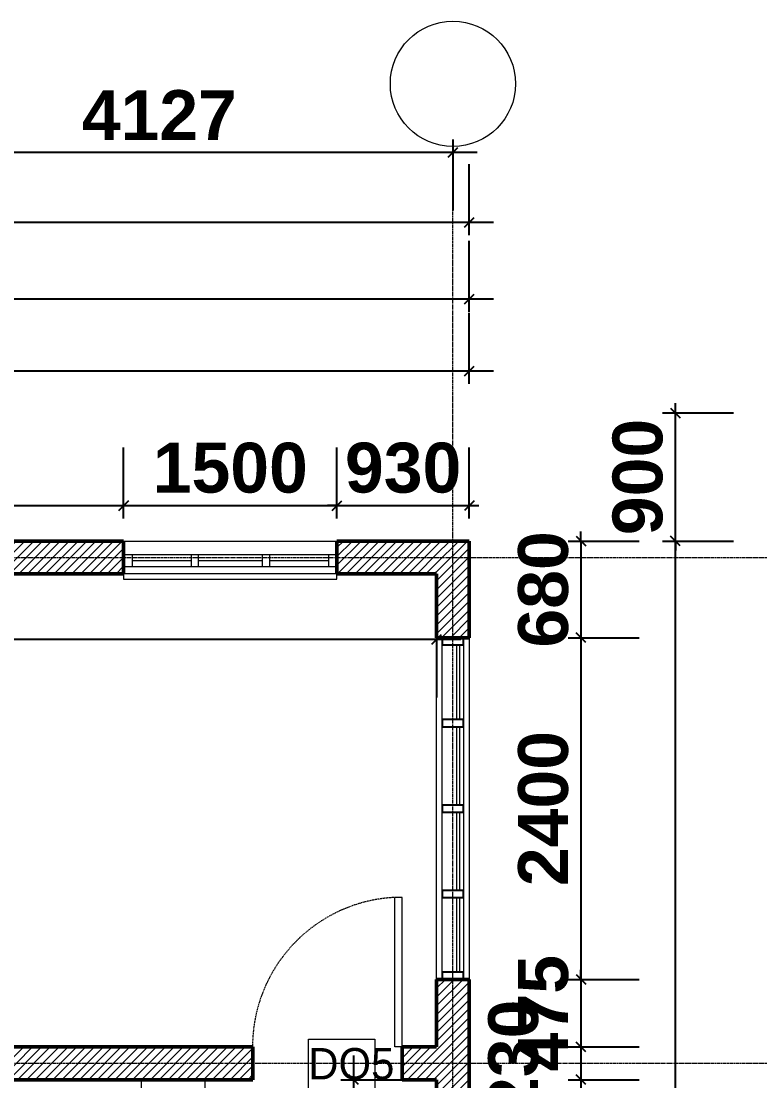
# Model space of a CAD drawing. Header units: inches. Extents: x 22 to 382261, y 22 to 371281.
# Drawn here: x 274833 to 280024, y 222899 to 230345 of the extents above; entities that cross this region are included whole.
import ezdxf

# ---------------------------------------------------------------- set-up
doc = ezdxf.new("R2010")
doc.units = ezdxf.units.IN
doc.header["$MEASUREMENT"] = 0
doc.linetypes.add('Dash', pattern=[6.35, 3.175, -3.175])
doc.linetypes.add('Grid Line 1_2_', pattern=[22.225, 12.7, -3.175, 3.175, -3.175])
for name, color, linetype, lineweight in [('A-ANNO-DIMS', 211, 'Continuous', 9), ('A-DOOR', 31, 'Continuous', 9), ('A-DOOR-HDLN', 31, 'Dash', 9), ('A-DOOR-IDEN', 31, 'Continuous', 9), ('A-GLAZ', 151, 'Continuous', 9), ('A-GLAZ-CURT', 52, 'Continuous', 9), ('A-GLAZ-CWMG', 51, 'Continuous', 9), ('A-GLAZ-SILL', 1, 'Continuous', 9), ('A-WALL-PATT', 111, 'Continuous', 9), ('I-WALL', 2, 'Continuous', 9), ('Q-CASE', 31, 'Continuous', 9), ('S-GRID', 1, 'Continuous', 9), ('S-GRID-IDEN', 1, 'Continuous', 9)]:
    doc.layers.add(name, color=color, linetype=linetype, lineweight=lineweight)
doc.styles.add('Arial_B', font='arialbd.ttf', dxfattribs={"height": 350.793651})
doc.styles.add('Tw Cen MT Condensed', font='TCCM____.TTF', dxfattribs={"height": 1.35})
doc.dimstyles.new('2', dxfattribs={"dimscale": 304.8, "dimtxt": 346.888196, "dimasz": 0.221354, "dimexe": 1.338583, "dimexo": 0.0625, "dimgap": 0.278871, "dimtad": 1, "dimdec": 0, "dimzin": 0, "dimdsep": 46, "dimtxsty": 'Arial_B', "dimblk1": 'OBLIQUE', "dimblk2": 'OBLIQUE', "dimsah": 1, "dimcen": 0.09, "dimdle": 0.557743, "dimazin": 0, "dimtfac": 1, "dimtdec": 4, "dimtix": 1, "dimtmove": 0, "dimatfit": 3, "dimfxl": 0.557743, "dimfxlon": 1, "dimtvp": 1, "dimtolj": 1, "dimtzin": 0, "dimarcsym": 2})
doc.dimstyles.new('2_1', dxfattribs={"dimscale": 304.8, "dimtxt": 204.05188, "dimasz": 0.130208, "dimexe": 0.787402, "dimexo": 0.0625, "dimgap": 0.164042, "dimtad": 1, "dimdec": 0, "dimzin": 0, "dimdsep": 46, "dimtxsty": 'Arial_B', "dimblk1": 'OBLIQUE', "dimblk2": 'OBLIQUE', "dimsah": 1, "dimcen": 0.09, "dimdle": 0.328084, "dimazin": 0, "dimtfac": 1, "dimtdec": 4, "dimtix": 1, "dimtmove": 1, "dimatfit": 3, "dimfxl": 0.328084, "dimfxlon": 1, "dimtvp": 1, "dimtolj": 1, "dimtzin": 0, "dimarcsym": 2})
pattern_1 = [(45, (255029.064, 214453.94), (-31.1127, 31.1127), [])]

# ---------------------------------------------------------------- blocks, each defined once
blk = doc.blocks.new('Casement - Plain-Triple _UK_ - W07 Casement - Plain-Triple _UK_-853037-02-FIRST FLOOR DIM - PART B')
at = {"layer": 'A-GLAZ'}
for p, q in [((-1275, 73.5), (-1275, -9.5)), ((225, 73.5), (-1275, 73.5)), ((-1215, -9.5), (-1215, 73.5)), ((-1215, 32), (-800, 32)), ((-800, -9.5), (-800, 73.5)), ((-750, -9.5), (-750, 73.5)), ((-750, 32), (-300, 32)), ((-300, -9.5), (-300, 73.5)), ((-250, -9.5), (-250, 73.5)), ((-250, 32), (165, 32)), ((165, -9.5), (165, 73.5)), ((225, -9.5), (225, 73.5)), ((-1275, -9.5), (225, -9.5))]:
    blk.add_line(p, q, dxfattribs=at)
at = {"layer": 'A-GLAZ-SILL'}
for p, q in [((225, 161), (-1275, 161)), ((-1275, 161), (-1275, 124.7)), ((225, 123.5), (225, 161))]:
    blk.add_line(p, q, dxfattribs=at)
blk = doc.blocks.new('System Panel - Glazed-442036-02-FIRST FLOOR DIM - PART B')
at = {"layer": 'A-GLAZ-CURT', "lineweight": 18}
for p, q in [((262.5, 49.5), (-262.5, 49.5)), ((-262.5, 49.5), (-262.5, 24.5)), ((-262.5, 24.5), (262.5, 24.5)), ((262.5, 24.5), (262.5, 49.5))]:
    blk.add_line(p, q, dxfattribs=at)
blk = doc.blocks.new('System Panel - Glazed-442047-02-FIRST FLOOR DIM - PART B')
at = {"layer": 'A-GLAZ-CURT', "lineweight": 18}
for p, q in [((275, 49.5), (-275, 49.5)), ((-275, 49.5), (-275, 24.5)), ((-275, 24.5), (275, 24.5)), ((275, 24.5), (275, 49.5))]:
    blk.add_line(p, q, dxfattribs=at)
blk = doc.blocks.new('Rectangular Mullion - 50 x 150mm-440587-02-FIRST FLOOR DIM - PART B')
at = {"layer": 'A-GLAZ-CWMG'}
for p, q in [((22763.3, 6383.2), (22763.3, 6908.2)), ((22913.3, 6908.2), (22913.3, 6383.2))]:
    blk.add_line(p, q, dxfattribs=at)
blk = doc.blocks.new('Rectangular Mullion - 50 x 150mm-441106-02-FIRST FLOOR DIM - PART B')
at = {"layer": 'A-GLAZ-CWMG'}
for p, q in [((22763.297347, 5783.191796), (22763.297347, 6333.191796)), ((22913.297347, 6333.191796), (22913.297347, 5783.191796))]:
    blk.add_line(p, q, dxfattribs=at)
blk = doc.blocks.new('Rectangular Mullion - 50 x 150mm-442040-02-FIRST FLOOR DIM - PART B')
at = {"layer": 'A-GLAZ-CWMG', "lineweight": 25}
for p, q in [((-50, 75), (0, 75)), ((-50, -75), (-50, 75)), ((0, 75), (0, -75)), ((0, -75), (-50, -75))]:
    blk.add_line(p, q, dxfattribs=at)
blk = doc.blocks.new('Rectangular Mullion - 50 x 150mm-442033-02-FIRST FLOOR DIM - PART B')
at = {"layer": 'A-GLAZ-CWMG', "lineweight": 25}
for p, q in [((-25, 75), (25, 75)), ((-25, -75), (-25, 75)), ((25, 75), (25, -75)), ((25, -75), (-25, -75))]:
    blk.add_line(p, q, dxfattribs=at)
blk = doc.blocks.new('Rectangular Mullion - 50 x 150mm-442043-02-FIRST FLOOR DIM - PART B')
at = {"layer": 'A-GLAZ-CWMG', "lineweight": 25}
for p, q in [((0, 75), (-50, 75)), ((-50, 75), (-50, -75)), ((0, -75), (0, 75)), ((-50, -75), (0, -75))]:
    blk.add_line(p, q, dxfattribs=at)
blk = doc.blocks.new('Rectangular Mullion - 50 x 150mm-V6-02-FIRST FLOOR DIM - PART B')
at = {"layer": 'A-GLAZ-CWMG', "lineweight": 25}
for p, q in [((-25, 75), (25, 75)), ((-25, -75), (-25, 75)), ((25, 75), (25, -75)), ((25, -75), (-25, -75))]:
    blk.add_line(p, q, dxfattribs=at)
blk = doc.blocks.new('Casework 30 - Casework 30-869156-02-FIRST FLOOR DIM - PART B')
at = {"layer": 'Q-CASE'}
for p, q in [((20646.2, 8453.2), (20646.2, 6090.5)), ((21096.2, 5879.2), (21096.2, 8453.2))]:
    blk.add_line(p, q, dxfattribs=at)
blk = doc.blocks.new('M_Single-Flush - 1050 DOORS-900124-02-FIRST FLOOR DIM - PART B')
at = {"layer": 'A-DOOR', "lineweight": 18}
for p, q in [((525, 1165.5), (474, 1165.5)), ((474, 115), (474, 1165.5)), ((525, 115), (525, 1165.5)), ((525, 115), (474, 115))]:
    blk.add_line(p, q, dxfattribs=at)
at = {"layer": 'A-DOOR-HDLN'}
blk.add_arc((525, 115), 1051.7, 92.77955, 180, dxfattribs=at)
blk = doc.blocks.new('_Oblique')
at = {"color": 0, "linetype": 'ByBlock', "lineweight": -2}
blk.add_line((-0.5, -0.5), (0.5, 0.5), dxfattribs=at)
blk = doc.blocks.new('*D4102')
at = {"layer": 'A-ANNO-DIMS', "color": 0, "lineweight": -2, "transparency": 16777216}
for p, q in [((272125.3, 226849.8), (272125.3, 227348.7)), ((275552.4, 226849.8), (275552.4, 227348.7)), ((271955.3, 226940.7), (275722.4, 226940.7))]:
    blk.add_line(p, q, dxfattribs=at)
at = {"layer": 'Defpoints', "color": 0, "transparency": 16777216}
for p in [(275552.4, 226940.7), (272125.3, 226830.7), (275552.4, 226830.7)]:
    blk.add_point(p, dxfattribs=at)
at = {"layer": 'A-ANNO-DIMS', "color": 0, "lineweight": -2, "transparency": 16777216, "xscale": 67.46874999999999, "yscale": 67.46874999999999, "zscale": 67.46874999999999, "rotation": 180}
blk.add_blockref('_Oblique', (272125.3, 226940.7), dxfattribs=at)
at = {"layer": 'A-ANNO-DIMS', "color": 0, "lineweight": -2, "transparency": 16777216, "xscale": 67.46874999999999, "yscale": 67.46874999999999, "zscale": 67.46874999999999}
blk.add_blockref('_Oblique', (275552.4, 226940.7), dxfattribs=at)
at = {"layer": 'A-ANNO-DIMS', "color": 0, "transparency": 16777216, "insert": (273838.8, 227204.8), "char_height": 350.79, "width": 820.872, "attachment_point": 5, "style": 'Arial_B'}
blk.add_mtext('\\A1;3427', dxfattribs=at)
blk = doc.blocks.new('*D4103')
at = {"layer": 'A-ANNO-DIMS', "color": 0, "lineweight": -2, "transparency": 16777216}
for p, q in [((275552.4, 226849.8), (275552.4, 227348.7)), ((277052.4, 226849.8), (277052.4, 227348.7)), ((275382.4, 226940.7), (277222.4, 226940.7))]:
    blk.add_line(p, q, dxfattribs=at)
at = {"layer": 'Defpoints', "color": 0, "transparency": 16777216}
for p in [(277052.4, 226940.7), (275552.4, 226830.7), (277052.4, 226830.7)]:
    blk.add_point(p, dxfattribs=at)
at = {"layer": 'A-ANNO-DIMS', "color": 0, "lineweight": -2, "transparency": 16777216, "xscale": 67.46874999999999, "yscale": 67.46874999999999, "zscale": 67.46874999999999, "rotation": 180}
blk.add_blockref('_Oblique', (275552.4, 226940.7), dxfattribs=at)
at = {"layer": 'A-ANNO-DIMS', "color": 0, "lineweight": -2, "transparency": 16777216, "xscale": 67.46874999999999, "yscale": 67.46874999999999, "zscale": 67.46874999999999}
blk.add_blockref('_Oblique', (277052.4, 226940.7), dxfattribs=at)
at = {"layer": 'A-ANNO-DIMS', "color": 0, "transparency": 16777216, "insert": (276302.4, 227204.8), "char_height": 350.79, "width": 820.872, "attachment_point": 5, "style": 'Arial_B'}
blk.add_mtext('\\A1;1500', dxfattribs=at)
blk = doc.blocks.new('*D4104')
at = {"layer": 'A-ANNO-DIMS', "color": 0, "lineweight": -2, "transparency": 16777216}
for p, q in [((277052.4, 226849.8), (277052.4, 227348.7)), ((277982.4, 226849.8), (277982.4, 227348.7)), ((277052.4, 226940.7), (276984.9, 226940.7)), ((277052.4, 226940.7), (277982.4, 226940.7)), ((277982.4, 226940.7), (278049.8, 226940.7))]:
    blk.add_line(p, q, dxfattribs=at)
at = {"layer": 'Defpoints', "color": 0, "transparency": 16777216}
for p in [(277982.4, 226940.7), (277052.4, 226830.7), (277982.4, 226830.7)]:
    blk.add_point(p, dxfattribs=at)
at = {"layer": 'A-ANNO-DIMS', "color": 0, "lineweight": -2, "transparency": 16777216, "xscale": 67.46874999999999, "yscale": 67.46874999999999, "zscale": 67.46874999999999}
blk.add_blockref('_Oblique', (277052.4, 226940.7), dxfattribs=at)
at = {"layer": 'A-ANNO-DIMS', "color": 0, "lineweight": -2, "transparency": 16777216, "xscale": 67.46874999999999, "yscale": 67.46874999999999, "zscale": 67.46874999999999, "rotation": 180}
blk.add_blockref('_Oblique', (277982.4, 226940.7), dxfattribs=at)
at = {"layer": 'A-ANNO-DIMS', "color": 0, "transparency": 16777216, "insert": (277517.4, 227205), "char_height": 350.79, "width": 615.654, "attachment_point": 5, "style": 'Arial_B'}
blk.add_mtext('\\A1;930', dxfattribs=at)
blk = doc.blocks.new('*D4108')
at = {"layer": 'A-ANNO-DIMS', "color": 0, "lineweight": -2, "transparency": 16777216}
for p, q in [((269150.3, 227795.9), (269150.3, 228294.8)), ((277982.4, 227795.9), (277982.4, 228294.8)), ((268980.3, 227886.8), (278152.4, 227886.8))]:
    blk.add_line(p, q, dxfattribs=at)
at = {"layer": 'Defpoints', "color": 0, "transparency": 16777216}
for p in [(277982.4, 227886.8), (269150.3, 227776.8), (277982.4, 227776.8)]:
    blk.add_point(p, dxfattribs=at)
at = {"layer": 'A-ANNO-DIMS', "color": 0, "lineweight": -2, "transparency": 16777216, "xscale": 67.46874999999999, "yscale": 67.46874999999999, "zscale": 67.46874999999999, "rotation": 180}
blk.add_blockref('_Oblique', (269150.3, 227886.8), dxfattribs=at)
at = {"layer": 'A-ANNO-DIMS', "color": 0, "lineweight": -2, "transparency": 16777216, "xscale": 67.46874999999999, "yscale": 67.46874999999999, "zscale": 67.46874999999999}
blk.add_blockref('_Oblique', (277982.4, 227886.8), dxfattribs=at)
at = {"layer": 'A-ANNO-DIMS', "color": 0, "transparency": 16777216, "insert": (273566.3, 228151.1), "char_height": 350.79, "width": 820.872, "attachment_point": 5, "style": 'Arial_B'}
blk.add_mtext('\\A1;8832', dxfattribs=at)
blk = doc.blocks.new('*D4110')
at = {"layer": 'A-ANNO-DIMS', "color": 0, "lineweight": -2, "transparency": 16777216}
for p, q in [((256220.3, 228302.6), (256220.3, 228801.5)), ((277982.4, 228302.6), (277982.4, 228801.5)), ((256050.3, 228393.5), (278152.4, 228393.5))]:
    blk.add_line(p, q, dxfattribs=at)
at = {"layer": 'Defpoints', "color": 0, "transparency": 16777216}
for p in [(277982.4, 228393.5), (256220.3, 228283.5), (277982.4, 228283.5)]:
    blk.add_point(p, dxfattribs=at)
at = {"layer": 'A-ANNO-DIMS', "color": 0, "lineweight": -2, "transparency": 16777216, "xscale": 67.46874999999999, "yscale": 67.46874999999999, "zscale": 67.46874999999999, "rotation": 180}
blk.add_blockref('_Oblique', (256220.3, 228393.5), dxfattribs=at)
at = {"layer": 'A-ANNO-DIMS', "color": 0, "lineweight": -2, "transparency": 16777216, "xscale": 67.46874999999999, "yscale": 67.46874999999999, "zscale": 67.46874999999999}
blk.add_blockref('_Oblique', (277982.4, 228393.5), dxfattribs=at)
at = {"layer": 'A-ANNO-DIMS', "color": 0, "transparency": 16777216, "insert": (267101.3, 228657.6), "char_height": 350.79, "width": 1026.089, "attachment_point": 5, "style": 'Arial_B'}
blk.add_mtext('\\A1;21762', dxfattribs=at)
blk = doc.blocks.new('*D4121')
at = {"layer": 'A-ANNO-DIMS', "color": 0, "lineweight": -2, "transparency": 16777216}
for p, q in [((269150.3, 226092.5), (269150.3, 225593.5)), ((277752.4, 226092.5), (277752.4, 225593.5)), ((268980.3, 226001.5), (277922.4, 226001.5))]:
    blk.add_line(p, q, dxfattribs=at)
at = {"layer": 'Defpoints', "color": 0, "transparency": 16777216}
for p in [(269150.3, 226111.5), (277752.4, 226111.5), (277752.4, 226001.5)]:
    blk.add_point(p, dxfattribs=at)
at = {"layer": 'A-ANNO-DIMS', "color": 0, "lineweight": -2, "transparency": 16777216, "xscale": 67.46874999999999, "yscale": 67.46874999999999, "zscale": 67.46874999999999, "rotation": 180}
blk.add_blockref('_Oblique', (269150.3, 226001.5), dxfattribs=at)
at = {"layer": 'A-ANNO-DIMS', "color": 0, "lineweight": -2, "transparency": 16777216, "xscale": 67.46874999999999, "yscale": 67.46874999999999, "zscale": 67.46874999999999}
blk.add_blockref('_Oblique', (277752.4, 226001.5), dxfattribs=at)
at = {"layer": 'A-ANNO-DIMS', "color": 0, "transparency": 16777216, "insert": (273451.3, 226265.8), "char_height": 350.79, "width": 820.872, "attachment_point": 5, "style": 'Arial_B'}
blk.add_mtext('\\A1;8602', dxfattribs=at)
blk = doc.blocks.new('*D4128')
at = {"layer": 'A-ANNO-DIMS', "color": 0, "lineweight": -2, "transparency": 16777216}
for p, q in [((279431.2, 211049.7), (279431.2, 226862.1)), ((279340.2, 226692.1), (279839.2, 226692.1)), ((279340.2, 211219.7), (279839.2, 211219.7))]:
    blk.add_line(p, q, dxfattribs=at)
at = {"layer": 'Defpoints', "color": 0, "transparency": 16777216}
for p in [(279321.2, 226692.1), (279431.2, 226692.1), (279321.2, 211219.7)]:
    blk.add_point(p, dxfattribs=at)
at = {"layer": 'A-ANNO-DIMS', "color": 0, "lineweight": -2, "transparency": 16777216, "xscale": 67.46874999999999, "yscale": 67.46874999999999, "zscale": 67.46874999999999}
for p, rotation in [((279431.2, 226692.1), 90), ((279431.2, 211219.7), 270)]:
    blk.add_blockref('_Oblique', p, dxfattribs=dict(at, rotation=rotation))
at = {"layer": 'A-ANNO-DIMS', "color": 0, "transparency": 16777216, "insert": (279167.1, 218955.9), "char_height": 350.79, "width": 1026.089, "attachment_point": 5, "rotation": 90, "style": 'Arial_B'}
blk.add_mtext('\\A1;15472', dxfattribs=at)
blk = doc.blocks.new('*D4129')
at = {"layer": 'A-ANNO-DIMS', "color": 0, "lineweight": -2, "transparency": 16777216}
for p, q in [((279431.2, 227592.1), (279431.2, 227659.6)), ((279340.2, 227592.1), (279839.2, 227592.1)), ((279431.2, 226692.1), (279431.2, 227592.1)), ((279340.2, 226692.1), (279839.2, 226692.1)), ((279431.2, 226692.1), (279431.2, 226624.7))]:
    blk.add_line(p, q, dxfattribs=at)
at = {"layer": 'Defpoints', "color": 0, "transparency": 16777216}
for p in [(279321.2, 227592.1), (279431.2, 227592.1), (279321.2, 226692.1)]:
    blk.add_point(p, dxfattribs=at)
at = {"layer": 'A-ANNO-DIMS', "color": 0, "lineweight": -2, "transparency": 16777216, "xscale": 67.46874999999999, "yscale": 67.46874999999999, "zscale": 67.46874999999999}
for p, rotation in [((279431.2, 227592.1), 270), ((279431.2, 226692.1), 90)]:
    blk.add_blockref('_Oblique', p, dxfattribs=dict(at, rotation=rotation))
at = {"layer": 'A-ANNO-DIMS', "color": 0, "transparency": 16777216, "insert": (279167, 227142.1), "char_height": 350.79, "width": 615.654, "attachment_point": 5, "rotation": 90, "style": 'Arial_B'}
blk.add_mtext('\\A1;900', dxfattribs=at)
blk = doc.blocks.new('*D4130')
at = {"layer": 'A-ANNO-DIMS', "color": 0, "lineweight": -2, "transparency": 16777216}
for p, q in [((278767.5, 226692.1), (278767.5, 226759.6)), ((278676.6, 226692.1), (279175.5, 226692.1)), ((278767.5, 226692.1), (278767.5, 226012.1)), ((278676.6, 226012.1), (279175.5, 226012.1)), ((278767.5, 226012.1), (278767.5, 225944.7))]:
    blk.add_line(p, q, dxfattribs=at)
at = {"layer": 'Defpoints', "color": 0, "transparency": 16777216}
for p in [(278657.5, 226692.1), (278657.5, 226012.1), (278767.5, 226012.1)]:
    blk.add_point(p, dxfattribs=at)
at = {"layer": 'A-ANNO-DIMS', "color": 0, "lineweight": -2, "transparency": 16777216, "xscale": 67.46874999999999, "yscale": 67.46874999999999, "zscale": 67.46874999999999}
for p, rotation in [((278767.5, 226692.1), 270), ((278767.5, 226012.1), 90)]:
    blk.add_blockref('_Oblique', p, dxfattribs=dict(at, rotation=rotation))
at = {"layer": 'A-ANNO-DIMS', "color": 0, "transparency": 16777216, "insert": (278503.3, 226352.1), "char_height": 350.79, "width": 615.654, "attachment_point": 5, "rotation": 90, "style": 'Arial_B'}
blk.add_mtext('\\A1;680', dxfattribs=at)
blk = doc.blocks.new('*D4131')
at = {"layer": 'A-ANNO-DIMS', "color": 0, "lineweight": -2, "transparency": 16777216}
for p, q in [((278767.5, 226182.1), (278767.5, 223442.1)), ((278676.6, 226012.1), (279175.5, 226012.1)), ((278676.6, 223612.1), (279175.5, 223612.1))]:
    blk.add_line(p, q, dxfattribs=at)
at = {"layer": 'Defpoints', "color": 0, "transparency": 16777216}
for p in [(278657.5, 226012.1), (278657.5, 223612.1), (278767.5, 223612.1)]:
    blk.add_point(p, dxfattribs=at)
at = {"layer": 'A-ANNO-DIMS', "color": 0, "lineweight": -2, "transparency": 16777216, "xscale": 67.46874999999999, "yscale": 67.46874999999999, "zscale": 67.46874999999999}
for p, rotation in [((278767.5, 226012.1), 90), ((278767.5, 223612.1), 270)]:
    blk.add_blockref('_Oblique', p, dxfattribs=dict(at, rotation=rotation))
at = {"layer": 'A-ANNO-DIMS', "color": 0, "transparency": 16777216, "insert": (278503.4, 224812.1), "char_height": 350.79, "width": 820.872, "attachment_point": 5, "rotation": 90, "style": 'Arial_B'}
blk.add_mtext('\\A1;2400', dxfattribs=at)
blk = doc.blocks.new('*D4132')
at = {"layer": 'A-ANNO-DIMS', "color": 0, "lineweight": -2, "transparency": 16777216}
for p, q in [((278767.5, 223612.1), (278767.5, 223679.6)), ((278676.6, 223612.1), (279175.5, 223612.1)), ((278767.5, 223612.1), (278767.5, 223137.1)), ((278676.6, 223137.1), (279175.5, 223137.1)), ((278767.5, 223137.1), (278767.5, 223069.7))]:
    blk.add_line(p, q, dxfattribs=at)
at = {"layer": 'Defpoints', "color": 0, "transparency": 16777216}
for p in [(278657.5, 223612.1), (278657.5, 223137.1), (278767.5, 223137.1)]:
    blk.add_point(p, dxfattribs=at)
at = {"layer": 'A-ANNO-DIMS', "color": 0, "lineweight": -2, "transparency": 16777216, "xscale": 67.46874999999999, "yscale": 67.46874999999999, "zscale": 67.46874999999999}
for p, rotation in [((278767.5, 223612.1), 270), ((278767.5, 223137.1), 90)]:
    blk.add_blockref('_Oblique', p, dxfattribs=dict(at, rotation=rotation))
at = {"layer": 'A-ANNO-DIMS', "color": 0, "transparency": 16777216, "insert": (278503.4, 223374.6), "char_height": 350.79, "width": 615.654, "attachment_point": 5, "rotation": 90, "style": 'Arial_B'}
blk.add_mtext('\\A1;475', dxfattribs=at)
blk = doc.blocks.new('*D4133')
at = {"layer": 'A-ANNO-DIMS', "color": 0, "lineweight": -2, "transparency": 16777216}
for p, q in [((278767.5, 223237.1), (278767.5, 222807.1)), ((278676.6, 223137.1), (279007.5, 223137.1)), ((278676.6, 222907.1), (279007.5, 222907.1))]:
    blk.add_line(p, q, dxfattribs=at)
at = {"layer": 'Defpoints', "color": 0, "transparency": 16777216}
for p in [(278657.5, 223137.1), (278657.5, 222907.1), (278767.5, 222907.1)]:
    blk.add_point(p, dxfattribs=at)
at = {"layer": 'A-ANNO-DIMS', "color": 0, "lineweight": -2, "transparency": 16777216, "xscale": 39.68749999999999, "yscale": 39.68749999999999, "zscale": 39.68749999999999}
for p, rotation in [((278767.5, 223137.1), 90), ((278767.5, 222907.1), 270)]:
    blk.add_blockref('_Oblique', p, dxfattribs=dict(at, rotation=rotation))
at = {"layer": 'A-ANNO-DIMS', "color": 0, "transparency": 16777216, "insert": (278115.4, 222652.1), "char_height": 350.79, "width": 615.654, "attachment_point": 1, "rotation": 90, "line_spacing_factor": 0.941778, "style": 'Arial_B'}
blk.add_mtext('\\A1;230', dxfattribs=at)
blk = doc.blocks.new('*D4134')
at = {"layer": 'A-ANNO-DIMS', "color": 0, "lineweight": -2, "transparency": 16777216}
for p, q in [((278767.5, 223077.1), (278767.5, 221242.1)), ((278676.6, 222907.1), (279175.5, 222907.1)), ((278676.6, 221412.1), (279175.5, 221412.1))]:
    blk.add_line(p, q, dxfattribs=at)
at = {"layer": 'Defpoints', "color": 0, "transparency": 16777216}
for p in [(278657.5, 222907.1), (278657.5, 221412.1), (278767.5, 221412.1)]:
    blk.add_point(p, dxfattribs=at)
at = {"layer": 'A-ANNO-DIMS', "color": 0, "lineweight": -2, "transparency": 16777216, "xscale": 67.46874999999999, "yscale": 67.46874999999999, "zscale": 67.46874999999999}
for p, rotation in [((278767.5, 222907.1), 90), ((278767.5, 221412.1), 270)]:
    blk.add_blockref('_Oblique', p, dxfattribs=dict(at, rotation=rotation))
at = {"layer": 'A-ANNO-DIMS', "color": 0, "transparency": 16777216, "insert": (278503.3, 222159.6), "char_height": 350.79, "width": 820.872, "attachment_point": 5, "rotation": 90, "style": 'Arial_B'}
blk.add_mtext('\\A1;1495', dxfattribs=at)
blk = doc.blocks.new('*D4140')
at = {"layer": 'A-ANNO-DIMS', "color": 0, "lineweight": -2, "transparency": 16777216}
for p, q in [((280204.7, 227762.1), (280204.7, 209462.1)), ((280113.8, 227592.1), (280612.7, 227592.1)), ((280113.8, 209632.1), (280612.7, 209632.1))]:
    blk.add_line(p, q, dxfattribs=at)
at = {"layer": 'Defpoints', "color": 0, "transparency": 16777216}
for p in [(280094.7, 227592.1), (280094.7, 209632.1), (280204.7, 209632.1)]:
    blk.add_point(p, dxfattribs=at)
at = {"layer": 'A-ANNO-DIMS', "color": 0, "lineweight": -2, "transparency": 16777216, "xscale": 67.46874999999999, "yscale": 67.46874999999999, "zscale": 67.46874999999999}
for p, rotation in [((280204.7, 227592.1), 90), ((280204.7, 209632.1), 270)]:
    blk.add_blockref('_Oblique', p, dxfattribs=dict(at, rotation=rotation))
at = {"layer": 'A-ANNO-DIMS', "color": 0, "transparency": 16777216, "insert": (279940.5, 218612.1), "char_height": 350.79, "width": 1026.089, "attachment_point": 5, "rotation": 90, "style": 'Arial_B'}
blk.add_mtext('\\A1;17960', dxfattribs=at)
blk = doc.blocks.new('*D4182')
at = {"layer": 'A-ANNO-DIMS', "color": 0, "lineweight": -2, "transparency": 16777216}
for p, q in [((277170.1, 211279.7), (277170.1, 223077.1)), ((277079.2, 222907.1), (277578.1, 222907.1)), ((277079.2, 211449.7), (277578.1, 211449.7))]:
    blk.add_line(p, q, dxfattribs=at)
at = {"layer": 'Defpoints', "color": 0, "transparency": 16777216}
for p in [(277060.1, 222907.1), (277170.1, 222907.1), (277060.1, 211449.7)]:
    blk.add_point(p, dxfattribs=at)
at = {"layer": 'A-ANNO-DIMS', "color": 0, "lineweight": -2, "transparency": 16777216, "xscale": 67.46874999999999, "yscale": 67.46874999999999, "zscale": 67.46874999999999}
for p, rotation in [((277170.1, 222907.1), 90), ((277170.1, 211449.7), 270)]:
    blk.add_blockref('_Oblique', p, dxfattribs=dict(at, rotation=rotation))
at = {"layer": 'A-ANNO-DIMS', "color": 0, "transparency": 16777216, "insert": (276906, 217178.4), "char_height": 350.79, "width": 1026.089, "attachment_point": 5, "rotation": 90, "style": 'Arial_B'}
blk.add_mtext('\\A1;11457', dxfattribs=at)
blk = doc.blocks.new('*D4227')
at = {"layer": 'A-ANNO-DIMS', "color": 0, "lineweight": -2, "transparency": 16777216}
for p, q in [((273740.3, 229514.4), (273740.3, 229015.5)), ((277867.4, 229514.4), (277867.4, 229015.5)), ((273570.3, 229423.5), (278037.4, 229423.5))]:
    blk.add_line(p, q, dxfattribs=at)
at = {"layer": 'Defpoints', "color": 0, "transparency": 16777216}
for p in [(273740.3, 229533.5), (277867.4, 229533.5), (277867.4, 229423.5)]:
    blk.add_point(p, dxfattribs=at)
at = {"layer": 'A-ANNO-DIMS', "color": 0, "lineweight": -2, "transparency": 16777216, "xscale": 67.46874999999999, "yscale": 67.46874999999999, "zscale": 67.46874999999999, "rotation": 180}
blk.add_blockref('_Oblique', (273740.3, 229423.5), dxfattribs=at)
at = {"layer": 'A-ANNO-DIMS', "color": 0, "lineweight": -2, "transparency": 16777216, "xscale": 67.46874999999999, "yscale": 67.46874999999999, "zscale": 67.46874999999999}
blk.add_blockref('_Oblique', (277867.4, 229423.5), dxfattribs=at)
at = {"layer": 'A-ANNO-DIMS', "color": 0, "transparency": 16777216, "insert": (275803.8, 229684.6), "char_height": 350.79, "width": 820.872, "attachment_point": 5, "style": 'Arial_B'}
blk.add_mtext('\\A1;4127', dxfattribs=at)
blk = doc.blocks.new('Grid - Grid Head - Circle-749417-02-FIRST FLOOR DIM - PART B')
at = {"layer": 'S-GRID-IDEN'}
blk.add_circle((0, 0), 4, dxfattribs=at)
blk = doc.blocks.new('*D4245')
at = {"layer": 'A-ANNO-DIMS', "color": 0, "lineweight": -2, "transparency": 16777216}
for p, q in [((243510.3, 228840.8), (243510.3, 229339.8)), ((277982.4, 228840.8), (277982.4, 229339.8)), ((243340.3, 228931.8), (278152.4, 228931.8))]:
    blk.add_line(p, q, dxfattribs=at)
at = {"layer": 'Defpoints', "color": 0, "transparency": 16777216}
for p in [(277982.4, 228931.8), (243510.3, 228821.8), (277982.4, 228821.8)]:
    blk.add_point(p, dxfattribs=at)
at = {"layer": 'A-ANNO-DIMS', "color": 0, "lineweight": -2, "transparency": 16777216, "xscale": 67.46874999999999, "yscale": 67.46874999999999, "zscale": 67.46874999999999, "rotation": 180}
blk.add_blockref('_Oblique', (243510.3, 228931.8), dxfattribs=at)
at = {"layer": 'A-ANNO-DIMS', "color": 0, "lineweight": -2, "transparency": 16777216, "xscale": 67.46874999999999, "yscale": 67.46874999999999, "zscale": 67.46874999999999}
blk.add_blockref('_Oblique', (277982.4, 228931.8), dxfattribs=at)
at = {"layer": 'A-ANNO-DIMS', "color": 0, "transparency": 16777216, "insert": (260746.3, 229195.9), "char_height": 350.79, "width": 1026.089, "attachment_point": 5, "style": 'Arial_B'}
blk.add_mtext('\\A1;34472', dxfattribs=at)
blk = doc.blocks.new('M_Door Tag1 - M_Door Tag 2-910938-02-FIRST FLOOR DIM - PART B')
at = {"layer": 'A-DOOR-IDEN'}
for p, q in [((-1.206, 1.536), (3.019, 1.536)), ((-1.206, -1.791), (-1.206, 1.536)), ((3.019, 1.536), (3.019, -1.791)), ((3.019, -1.791), (-1.206, -1.791))]:
    blk.add_line(p, q, dxfattribs=at)

msp = doc.modelspace()

# ---------------------------------------------------------------- hatches: boundary and pattern name
at = {"layer": 'A-WALL-PATT'}
h = msp.add_hatch(dxfattribs=at)
h.set_pattern_fill('FP_1', color=256, style=0, pattern_type=2)
h.set_pattern_definition(pattern_1)
h.paths.add_polyline_path([(277752.4, 226462.1), (277752.4, 226692.1), (277052.4, 226692.1), (277052.4, 226462.1), (277171.4, 226462.1)])
h.paths.add_polyline_path([(269999.8, 226462.1), (270625.3, 226462.1), (270625.3, 226692.1), (269150.3, 226692.1), (269150.3, 226462.1)])
h.paths.add_polyline_path([(272125.3, 226462.1), (275552.4, 226462.1), (275552.4, 226692.1), (272125.3, 226692.1)])
h = msp.add_hatch(dxfattribs=at)
h.set_pattern_fill('FP_1', color=256, style=0, pattern_type=2)
h.set_pattern_definition(pattern_1)
h.paths.add_polyline_path([(277982.4, 211219.7), (277982.4, 213012.1), (277752.4, 213012.1), (277752.4, 211219.7)])
h.paths.add_polyline_path([(277982.4, 215412.1), (277982.4, 218412.1), (277756.4, 218412.1), (277756.4, 215412.1)])
h.paths.add_polyline_path([(277839.5, 221412.1), (277982.4, 221412.1), (277982.4, 223612.1), (277752.4, 223612.1), (277752.4, 222089.6), (277755, 222089.6), (277755, 221414.6), (277752.4, 221414.6), (277752.4, 221412.1), (277755, 221412.1)])
h.paths.add_polyline_path([(277752.4, 226012.1), (277982.4, 226012.1), (277982.4, 226692.1), (277752.4, 226692.1), (277752.4, 226462.1)])
h = msp.add_hatch(dxfattribs=at)
h.set_pattern_fill('FP_1', color=256, style=0, pattern_type=2)
h.set_pattern_definition(pattern_1)
h.paths.add_polyline_path([(277733.3, 222907.1), (277752.4, 222907.1), (277752.4, 223137.1), (277510.3, 223137.1), (277510.3, 222907.1), (277641, 222907.1)])
h.paths.add_polyline_path([(256485.3, 222907.1), (257385.3, 222907.1), (257385.3, 223137.1), (256480.3, 223137.1), (256480.3, 222907.1)])
h.paths.add_polyline_path([(275916.5, 222907.1), (276460.3, 222907.1), (276460.3, 223137.1), (268920.3, 223137.1), (268920.3, 222907.1), (274733.2, 222907.1)])
h.paths.add_polyline_path([(260385.3, 222907.1), (262485.3, 222907.1), (262485.3, 223137.1), (260385.3, 223137.1), (260385.3, 223026.5)])
h.paths.add_polyline_path([(265485.3, 222907.1), (267051.1, 222907.1), (267051.1, 223137.1), (265485.3, 223137.1)])

# ---------------------------------------------------------------- linework, layer by layer
at = {"layer": 'I-WALL', "lineweight": 50}
for p, q in [((275552.4, 226692.1), (272125.3, 226692.1)), ((275552.4, 226462.1), (275552.4, 226692.1)), ((277982.4, 226692.1), (277052.4, 226692.1)), ((277052.4, 226692.1), (277052.4, 226462.1)), ((277982.4, 226012.1), (277982.4, 226692.1)), ((272125.3, 226462.1), (275552.4, 226462.1)), ((277052.4, 226462.1), (277752.4, 226462.1)), ((277752.4, 226462.1), (277752.4, 226012.1)), ((277752.4, 226012.1), (277982.4, 226012.1)), ((277982.4, 223612.1), (277752.4, 223612.1)), ((277752.4, 223612.1), (277752.4, 223137.1)), ((277982.4, 221412.1), (277982.4, 223612.1)), ((276460.3, 223137.1), (269150.3, 223137.1)), ((276460.3, 223137.1), (276460.3, 222907.1)), ((277752.4, 223137.1), (277510.3, 223137.1)), ((277510.3, 223137.1), (277510.3, 222907.1)), ((268920.3, 222907.1), (276460.3, 222907.1)), ((277510.3, 222907.1), (277752.4, 222907.1)), ((277752.4, 222907.1), (277752.4, 222089.4))]:
    msp.add_line(p, q, dxfattribs=at)
at = {"layer": 'I-WALL'}
for p, q in [((275552.4, 226692.1), (277052.4, 226692.1)), ((277052.4, 226462.1), (275552.4, 226462.1)), ((277752.4, 223612.1), (277752.4, 226012.1)), ((277982.4, 226012.1), (277982.4, 223612.1))]:
    msp.add_line(p, q, dxfattribs=at)
at = {"layer": 'S-GRID', "linetype": 'Grid Line 1_2_'}
for p, q in [((277867.4, 205050.6), (277867.4, 229464.7)), ((241945.3, 226577.1), (280908.2, 226577.1)), ((241945.3, 223022.1), (280908.2, 223022.1))]:
    msp.add_line(p, q, dxfattribs=at)

# ---------------------------------------------------------------- block references
at = {"layer": 'A-DOOR-HDLN'}
msp.add_blockref('M_Single-Flush - 1050 DOORS-900124-02-FIRST FLOOR DIM - PART B', (276985.3, 223022.1), dxfattribs=at)
at = {"layer": 'A-DOOR-IDEN', "xscale": 110, "yscale": 110, "zscale": 110}
msp.add_blockref('M_Door Tag1 - M_Door Tag 2-910938-02-FIRST FLOOR DIM - PART B', (276985.3, 223022.1), dxfattribs=at)
at = {"layer": 'A-GLAZ-CURT', "rotation": 269.9999999999999}
for name, p in [('System Panel - Glazed-442036-02-FIRST FLOOR DIM - PART B', (277867.4, 225699.6)), ('System Panel - Glazed-442047-02-FIRST FLOOR DIM - PART B', (277867.4, 225112.1)), ('System Panel - Glazed-442047-02-FIRST FLOOR DIM - PART B', (277867.4, 224512.1)), ('System Panel - Glazed-442036-02-FIRST FLOOR DIM - PART B', (277867.4, 223924.6))]:
    msp.add_blockref(name, p, dxfattribs=at)
at = {"layer": 'A-GLAZ-CWMG', "rotation": 89.99999999999993}
msp.add_blockref('Rectangular Mullion - 50 x 150mm-442043-02-FIRST FLOOR DIM - PART B', (277867.4, 226012.1), dxfattribs=at)
at = {"layer": 'A-GLAZ-CWMG'}
for name, p in [('Rectangular Mullion - 50 x 150mm-440587-02-FIRST FLOOR DIM - PART B', (255029.1, 219053.9)), ('Rectangular Mullion - 50 x 150mm-441106-02-FIRST FLOOR DIM - PART B', (255029.1, 219053.9)), ('Rectangular Mullion - 50 x 150mm-441106-02-FIRST FLOOR DIM - PART B', (255029.1, 218453.9)), ('Rectangular Mullion - 50 x 150mm-440587-02-FIRST FLOOR DIM - PART B', (255029.1, 217278.9))]:
    msp.add_blockref(name, p, dxfattribs=at)
at = {"layer": 'A-GLAZ-CWMG', "extrusion": (0, 0, -1), "rotation": 270.0000000000001}
for name, p in [('Rectangular Mullion - 50 x 150mm-442033-02-FIRST FLOOR DIM - PART B', (-277867.4, 225412.1)), ('Rectangular Mullion - 50 x 150mm-442033-02-FIRST FLOOR DIM - PART B', (-277867.4, 224812.1)), ('Rectangular Mullion - 50 x 150mm-V6-02-FIRST FLOOR DIM - PART B', (-277867.4, 224212.1)), ('Rectangular Mullion - 50 x 150mm-442040-02-FIRST FLOOR DIM - PART B', (-277867.4, 223612.1))]:
    msp.add_blockref(name, p, dxfattribs=at)
at = {"layer": 'A-GLAZ-SILL', "rotation": 180}
msp.add_blockref('Casement - Plain-Triple _UK_ - W07 Casement - Plain-Triple _UK_-853037-02-FIRST FLOOR DIM - PART B', (275777.4, 226585.6), dxfattribs=at)
at = {"layer": 'Q-CASE'}
msp.add_blockref('Casework 30 - Casework 30-869156-02-FIRST FLOOR DIM - PART B', (255029.1, 214453.9), dxfattribs=at)
at = {"layer": 'S-GRID-IDEN', "xscale": 110, "yscale": 110, "zscale": 110}
msp.add_blockref('Grid - Grid Head - Circle-749417-02-FIRST FLOOR DIM - PART B', (277867.4, 229904.7), dxfattribs=at)

# ---------------------------------------------------------------- texts
at = {"layer": 'A-DOOR-IDEN', "insert": (276850.7, 223129.3), "char_height": 220, "width": 529.114, "attachment_point": 1, "style": 'Tw Cen MT Condensed'}
msp.add_mtext('DO5', dxfattribs=at)

# ---------------------------------------------------------------- dimensions: what is measured, and where the dimension line sits
at = {"layer": 'A-ANNO-DIMS'}
for base, p1, p2, override, picture, middle in [((277867.4, 229423.5), (273740.3, 229533.5), (277867.4, 229533.5), {"dimpost": '<>', "dimfxl": 4127.1}, '*D4227', (275803.8, 229684.6)), ((277982.4, 228931.8), (243510.3, 228821.8), (277982.4, 228821.8), {"dimpost": '<>', "dimfxl": 34472.1}, '*D4245', (260746.3, 229195.9)), ((277982.4, 228393.5), (256220.3, 228283.5), (277982.4, 228283.5), {"dimpost": '<>', "dimfxl": 21762.1}, '*D4110', (267101.3, 228657.6)), ((277982.4, 227886.8), (269150.3, 227776.8), (277982.4, 227776.8), {"dimpost": '<>', "dimfxl": 8832.1}, '*D4108', (273566.3, 228151.1)), ((275552.4, 226940.7), (272125.3, 226830.7), (275552.4, 226830.7), {"dimpost": '<>', "dimfxl": 3427.1}, '*D4102', (273838.8, 227204.8)), ((277052.4, 226940.7), (275552.4, 226830.7), (277052.4, 226830.7), {"dimpost": '<>', "dimfxl": 1500}, '*D4103', (276302.4, 227204.8)), ((277982.4, 226940.7), (277052.4, 226830.7), (277982.4, 226830.7), {"dimpost": '<>', "dimfxl": 930}, '*D4104', (277517.4, 227205)), ((277752.4, 226001.5), (269150.3, 226111.5), (277752.4, 226111.5), {"dimpost": '<>', "dimfxl": 8602.1}, '*D4121', (273451.3, 226265.8))]:
    dim = msp.add_linear_dim(base=base, p1=p1, p2=p2, dimstyle='2', override=override, dxfattribs=at)
    dim.commit()
    dim.dimension.update_dxf_attribs({"geometry": picture, "text_midpoint": middle})
for base, p1, p2, override, picture, middle in [((280204.7, 209632.1), (280094.7, 227592.1), (280094.7, 209632.1), {"dimpost": '<>', "dimfxl": 17960}, '*D4140', (279940.5, 218612.1)), ((279431.2, 227592.1), (279321.2, 226692.1), (279321.2, 227592.1), {"dimpost": '<>', "dimfxl": 900}, '*D4129', (279167, 227142.1)), ((279431.2, 226692.1), (279321.2, 211219.7), (279321.2, 226692.1), {"dimpost": '<>', "dimfxl": 15472.45732}, '*D4128', (279167.1, 218955.9)), ((278767.5, 226012.1), (278657.5, 226692.1), (278657.5, 226012.1), {"dimpost": '<>', "dimfxl": 680}, '*D4130', (278503.3, 226352.1)), ((278767.5, 223612.1), (278657.5, 226012.1), (278657.5, 223612.1), {"dimpost": '<>', "dimfxl": 2400}, '*D4131', (278503.4, 224812.1)), ((278767.5, 223137.1), (278657.5, 223612.1), (278657.5, 223137.1), {"dimpost": '<>', "dimfxl": 475}, '*D4132', (278503.4, 223374.6)), ((277170.1, 222907.1), (277060.1, 211449.7), (277060.1, 222907.1), {"dimpost": '<>', "dimfxl": 11457.45732}, '*D4182', (276906, 217178.4)), ((278767.5, 221412.1), (278657.5, 222907.1), (278657.5, 221412.1), {"dimpost": '<>', "dimfxl": 1495}, '*D4134', (278503.3, 222159.6))]:
    dim = msp.add_linear_dim(base=base, p1=p1, p2=p2, angle=90, dimstyle='2', override=override, dxfattribs=at)
    dim.commit()
    dim.dimension.update_dxf_attribs({"geometry": picture, "text_midpoint": middle})
dim = msp.add_linear_dim(base=(278767.5, 222907.1), p1=(278657.5, 223137.1), p2=(278657.5, 222907.1), angle=90, dimstyle='2_1', override={"dimpost": '<>', "dimfxl": 230}, dxfattribs=at)
dim.commit()
dim.dimension.update_dxf_attribs({"geometry": '*D4133', "text_midpoint": (278349.3, 222959.9), "dimtype": 160, "text_rotation": 90})

doc.saveas('drawing.dxf')
